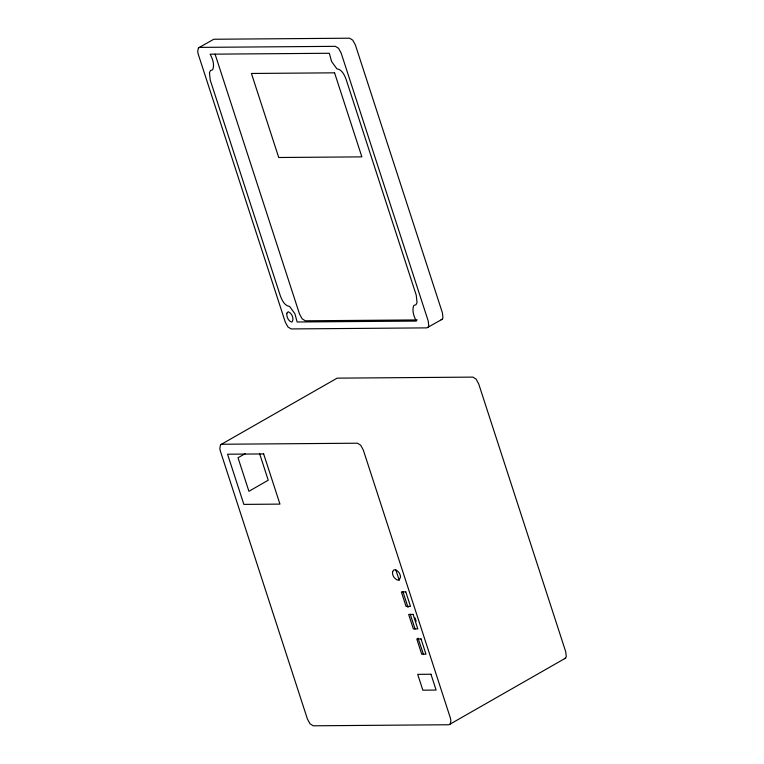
<?xml version="1.0" encoding="UTF-8"?>
<svg xmlns="http://www.w3.org/2000/svg" width="764" height="764" viewBox="0 0 764 764"><rect width="100%" height="100%" fill="white"/><g stroke="black" fill="none" stroke-linecap="round" stroke-linejoin="round"><path stroke-width="1.15" d="M198.411 47.922L197.685 51.646L198.268 54.282L285.287 322.093L287.913 326.935L291.094 328.931L426.866 327.88L442.27 319.209L442.948 317.709L442.413 312.848L355.403 45.038L352.777 40.196L349.597 38.2L213.815 39.251L198.411 47.922L199.614 47.387L335.396 46.337L338.576 48.323L341.193 53.174L428.212 320.985L428.747 325.846L428.069 327.345M220.529 444.791L219.803 448.525L220.385 451.152L307.395 718.962L310.022 723.804L313.202 725.8L448.984 724.749L565.589 658.119L566.258 656.62L565.732 651.759L478.713 383.948L476.087 379.097L472.906 377.11L337.134 378.151L220.529 444.791L221.722 444.256L357.504 443.206L360.684 445.202L363.311 450.044L450.321 717.854L450.903 720.49L450.177 724.215M245.139 453.682L238.024 457.76L248.921 491.281L268.231 480.212L259.521 453.396M441.076 319.744L442.27 319.209M564.386 658.654L565.589 658.119M417.249 319.925L305.294 320.794L302.114 318.798L299.488 313.956L215.056 54.091M423.552 654.605L418.013 638.102M415.033 617.923L416.141 621.313M395.886 570.02L399.209 580.229M402.895 591.584L408.052 607.466M410.268 614.275L415.062 629.03M209.451 72.809L210.243 80.105L280.455 296.203C282.145 300.376 284.58 305.848 289.613 306.459L294.894 313.737L297.139 321.997L416.361 321.081C413.859 316.449 411.72 310.661 413.782 305.495L416.017 304.693L417.039 302.448L416.237 295.152L346.025 79.064C344.325 74.891 341.919 69.39 336.867 68.808L331.586 61.531L329.341 53.27L210.119 54.187C212.631 58.809 214.76 64.606 212.707 69.763L210.463 70.565L209.451 72.809M286.786 313.259C286.548 316.602 288.095 320.976 291.542 322.036L292.173 321.864C294.331 318.578 291.791 312.944 288.19 311.741L286.786 313.259M392.648 571.596L392.495 572.714A5.673 3.457 60.2 0 0 394.425 577.842L396.411 579.561A5.405 3.295 60.2 0 0 399.266 579.761L400.489 577.126A5.673 3.457 60.2 0 0 398.55 572.007L396.564 570.278A5.405 3.295 60.2 0 0 393.708 570.078L392.648 571.596M334.565 72.828L251.432 73.468L278.736 157.508L361.869 156.868L334.565 72.828M263.656 453.94L227.557 454.217L243.859 504.393L279.958 504.116L263.656 453.94M405.789 591.871L401.358 591.909L406.066 606.415L410.497 606.387L405.789 591.871M413.095 614.399L408.664 614.437L413.372 628.944L417.803 628.915L413.095 614.399M421.031 638.933L416.781 638.971L421.728 654.204L425.978 654.175L421.031 638.933M430.972 674.249L417.698 674.354L422.845 690.178L436.11 690.073L430.972 674.249"/></g></svg>
